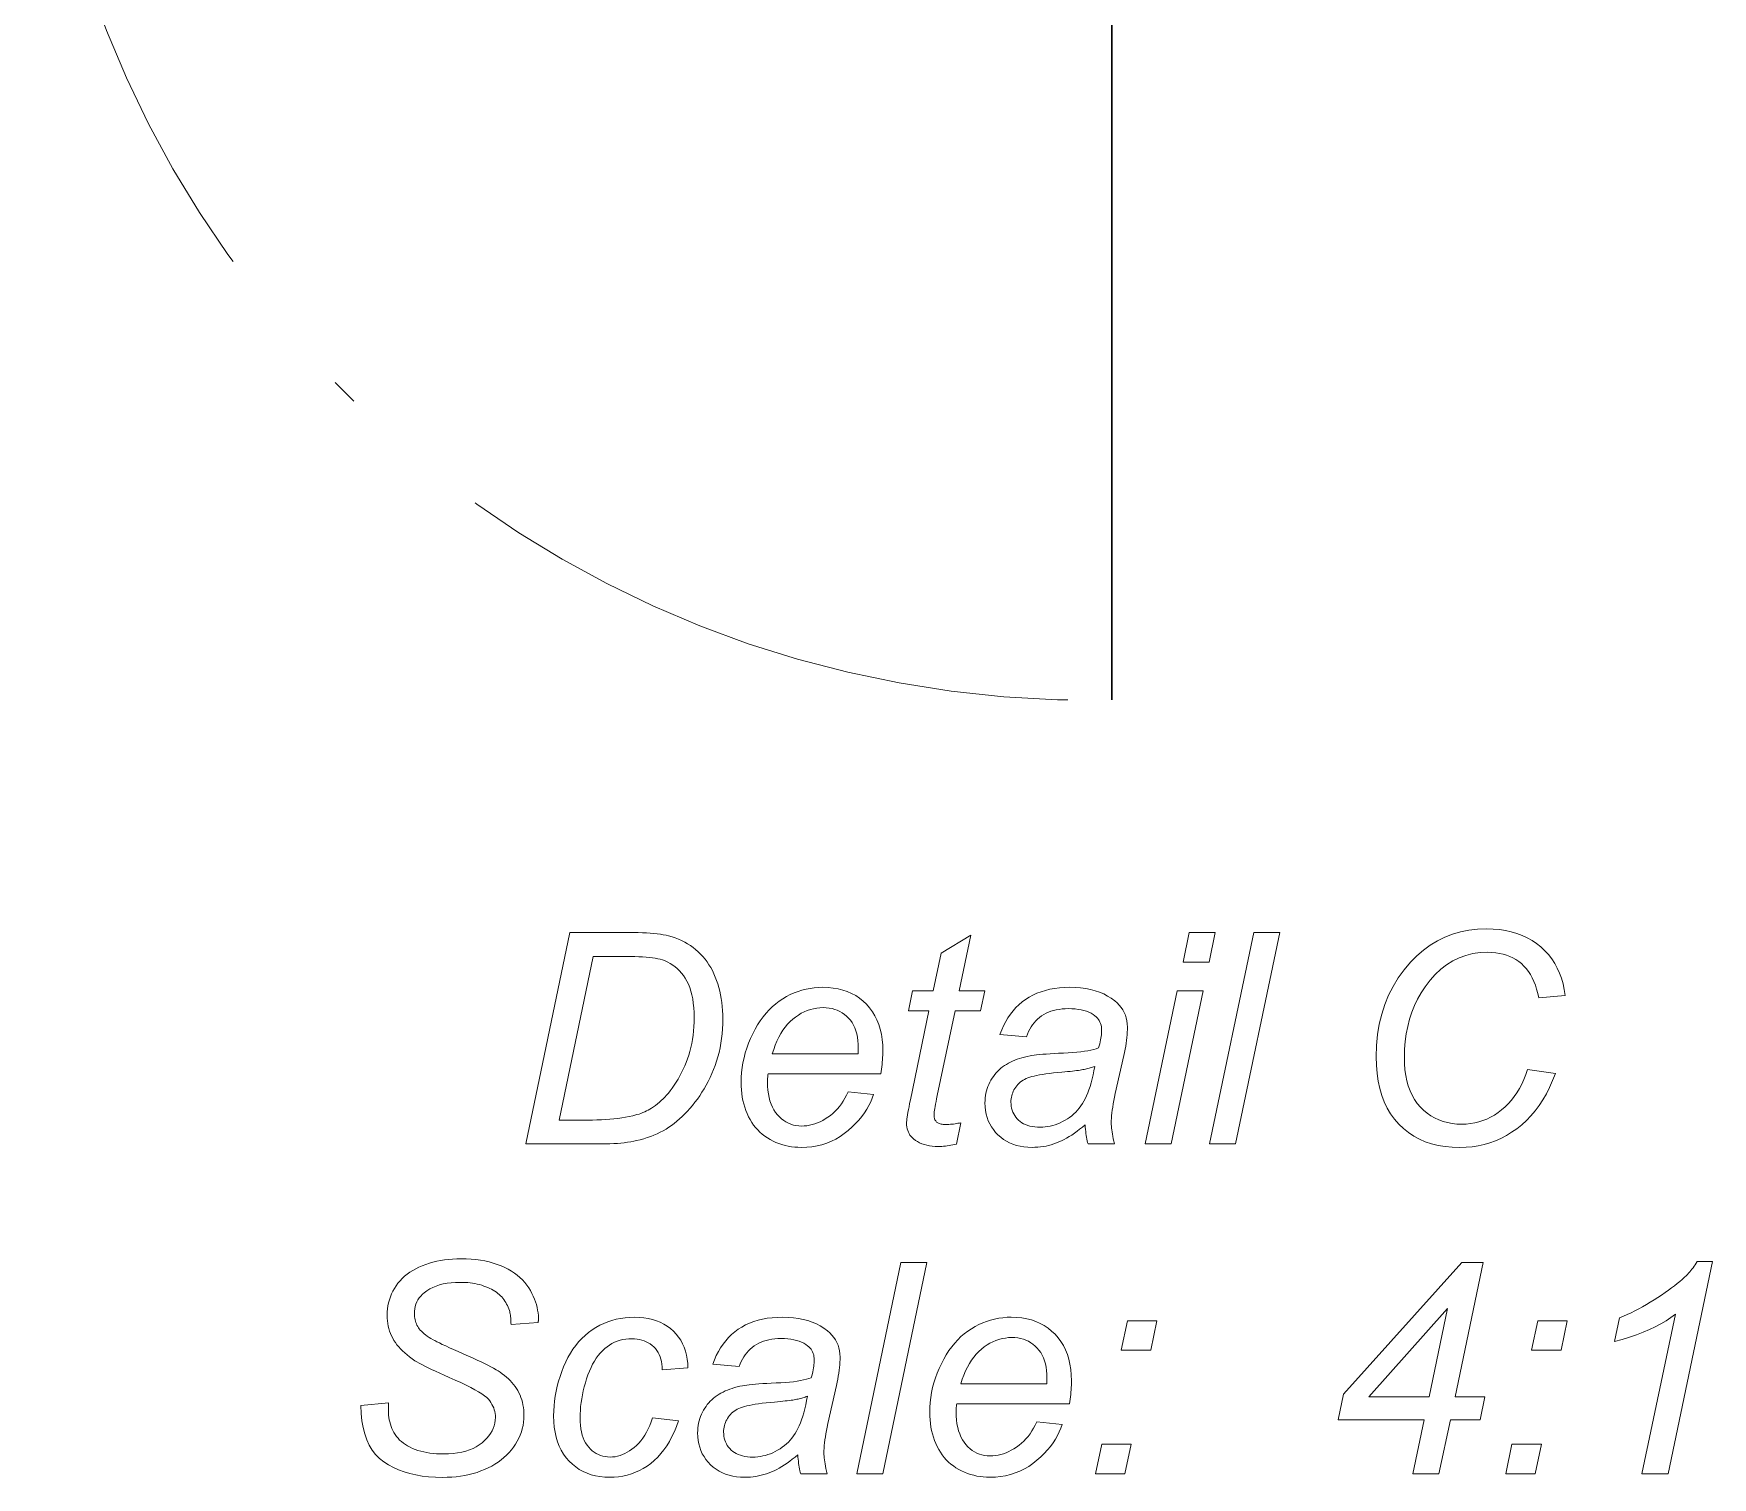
# Model space of a CAD drawing. Extents: x 0 to 420, y 0 to 594.
# Drawn here: x 265.92 to 297.7, y 86.38 to 113.71 of the extents above; entities that cross this region are included whole.
import ezdxf

# ---------------------------------------------------------------- set-up
doc = ezdxf.new("R2010")
doc.units = 0
doc.linetypes.add('DASHDOT', pattern=[18.5, 12, -3, 0.5, -3])

msp = doc.modelspace()

# ---------------------------------------------------------------- linework, layer by layer
at = {"lineweight": 30, "ltscale": 0.421541}
msp.add_line((286.328, 101.095), (286.328, 117.957), dxfattribs=at)
at = {"lineweight": 13}
for points in [[(275.236, 92.693), (276.071, 96.693), (277.277, 96.693), (277.362, 96.693), (277.443, 96.691), (277.519, 96.688), (277.592, 96.683), (277.66, 96.678), (277.724, 96.671), (277.784, 96.663), (277.84, 96.653), (277.892, 96.643), (277.94, 96.631), (278.005, 96.612), (278.067, 96.592), (278.128, 96.568), (278.187, 96.542), (278.244, 96.513), (278.299, 96.482), (278.352, 96.447), (278.403, 96.411), (278.452, 96.371), (278.5, 96.329), (278.545, 96.285), (278.588, 96.238), (278.629, 96.189), (278.667, 96.138), (278.703, 96.085), (278.737, 96.03), (278.768, 95.973), (278.797, 95.913), (278.824, 95.851), (278.849, 95.788), (278.871, 95.722), (278.891, 95.655), (278.909, 95.586), (278.924, 95.515), (278.937, 95.443), (278.947, 95.369), (278.956, 95.294), (278.962, 95.217), (278.965, 95.139), (278.966, 95.059), (278.965, 94.963), (278.96, 94.869), (278.953, 94.777), (278.943, 94.686), (278.93, 94.598), (278.914, 94.51), (278.895, 94.425), (278.873, 94.341), (278.848, 94.259), (278.82, 94.179), (278.79, 94.101), (278.758, 94.024), (278.725, 93.949), (278.689, 93.877), (278.652, 93.806), (278.613, 93.737), (278.572, 93.67), (278.529, 93.605), (278.485, 93.542), (278.438, 93.481), (278.391, 93.422), (278.343, 93.365), (278.295, 93.311), (278.246, 93.26), (278.197, 93.212), (278.147, 93.166), (278.097, 93.123), (278.047, 93.082), (277.996, 93.044), (277.944, 93.009), (277.892, 92.975), (277.837, 92.944), (277.781, 92.914), (277.723, 92.886), (277.663, 92.86), (277.601, 92.836), (277.537, 92.813), (277.472, 92.792), (277.404, 92.773), (277.335, 92.756), (277.28, 92.744), (277.223, 92.734), (277.163, 92.724), (277.101, 92.716), (277.036, 92.709), (276.97, 92.703), (276.9, 92.699), (276.828, 92.696), (276.754, 92.694), (276.677, 92.693)], [(283.471, 93.095), (283.389, 92.691), (283.354, 92.682), (283.319, 92.674), (283.284, 92.667), (283.249, 92.661), (283.215, 92.656), (283.18, 92.652), (283.146, 92.648), (283.112, 92.646), (283.079, 92.645), (283.045, 92.644), (282.988, 92.646), (282.932, 92.65), (282.879, 92.657), (282.829, 92.667), (282.781, 92.68), (282.735, 92.696), (282.692, 92.715), (282.651, 92.737), (282.612, 92.761), (282.576, 92.789), (282.551, 92.812), (282.529, 92.836), (282.509, 92.862), (282.492, 92.889), (282.478, 92.918), (282.466, 92.948), (282.457, 92.98), (282.45, 93.014), (282.446, 93.049), (282.445, 93.086), (282.446, 93.108), (282.448, 93.134), (282.451, 93.166), (282.456, 93.202), (282.463, 93.244), (282.471, 93.29), (282.48, 93.342), (282.491, 93.398), (282.503, 93.459), (282.516, 93.526), (282.868, 95.209), (282.478, 95.209), (282.557, 95.591), (282.947, 95.591), (283.097, 96.303), (283.662, 96.644), (283.441, 95.591), (283.927, 95.591), (283.845, 95.209), (283.362, 95.209), (283.026, 93.607), (283.014, 93.549), (283.004, 93.495), (282.994, 93.446), (282.986, 93.402), (282.979, 93.363), (282.974, 93.329), (282.969, 93.3), (282.966, 93.276), (282.964, 93.256), (282.964, 93.242), (282.964, 93.225), (282.966, 93.209), (282.968, 93.193), (282.972, 93.179), (282.976, 93.165), (282.982, 93.152), (282.988, 93.14), (282.996, 93.128), (283.004, 93.118), (283.014, 93.108), (283.025, 93.099), (283.037, 93.091), (283.05, 93.084), (283.065, 93.078), (283.081, 93.073), (283.098, 93.069), (283.116, 93.066), (283.136, 93.064), (283.157, 93.062), (283.179, 93.062), (283.211, 93.062), (283.243, 93.063), (283.274, 93.065), (283.304, 93.067), (283.334, 93.07), (283.363, 93.074), (283.391, 93.078), (283.418, 93.083), (283.445, 93.088)], [(287.678, 96.134), (287.796, 96.693), (288.287, 96.693), (288.17, 96.134)], [(288.18, 92.693), (289.015, 96.693), (289.509, 96.693), (288.674, 92.693)], [(294.197, 94.101), (294.726, 94.028), (294.674, 93.892), (294.617, 93.764), (294.555, 93.642), (294.489, 93.527), (294.418, 93.419), (294.342, 93.318), (294.262, 93.223), (294.178, 93.135), (294.089, 93.054), (293.995, 92.98), (293.898, 92.913), (293.798, 92.852), (293.696, 92.799), (293.592, 92.753), (293.485, 92.714), (293.376, 92.682), (293.265, 92.657), (293.151, 92.639), (293.035, 92.629), (292.917, 92.625), (292.774, 92.63), (292.638, 92.643), (292.507, 92.665), (292.383, 92.696), (292.264, 92.736), (292.151, 92.785), (292.045, 92.843), (291.944, 92.91), (291.85, 92.985), (291.762, 93.07), (291.68, 93.163), (291.608, 93.263), (291.544, 93.371), (291.488, 93.487), (291.441, 93.611), (291.403, 93.742), (291.373, 93.881), (291.352, 94.028), (291.339, 94.182), (291.335, 94.344), (291.341, 94.557), (291.361, 94.761), (291.393, 94.959), (291.438, 95.149), (291.497, 95.331), (291.568, 95.506), (291.653, 95.674), (291.75, 95.834), (291.861, 95.986), (291.984, 96.131), (292.102, 96.251), (292.227, 96.358), (292.356, 96.453), (292.492, 96.535), (292.633, 96.604), (292.779, 96.661), (292.932, 96.705), (293.089, 96.736), (293.253, 96.755), (293.422, 96.762), (293.547, 96.758), (293.667, 96.748), (293.782, 96.731), (293.892, 96.707), (293.997, 96.676), (294.098, 96.639), (294.194, 96.595), (294.285, 96.543), (294.371, 96.485), (294.452, 96.421), (294.527, 96.35), (294.596, 96.275), (294.659, 96.195), (294.714, 96.11), (294.763, 96.021), (294.806, 95.927), (294.841, 95.828), (294.871, 95.725), (294.893, 95.617), (294.909, 95.504), (294.41, 95.457), (294.392, 95.542), (294.371, 95.622), (294.347, 95.698), (294.319, 95.769), (294.289, 95.836), (294.254, 95.899), (294.217, 95.957), (294.176, 96.011), (294.131, 96.06), (294.084, 96.105), (294.033, 96.146), (293.979, 96.183), (293.923, 96.215), (293.863, 96.243), (293.801, 96.266), (293.736, 96.285), (293.668, 96.3), (293.597, 96.311), (293.523, 96.317), (293.446, 96.32), (293.302, 96.313), (293.164, 96.294), (293.031, 96.261), (292.904, 96.215), (292.783, 96.157), (292.667, 96.085), (292.557, 96), (292.452, 95.902), (292.353, 95.791), (292.26, 95.667), (292.185, 95.553), (292.118, 95.434), (292.059, 95.311), (292.008, 95.184), (291.965, 95.053), (291.93, 94.917), (291.902, 94.778), (291.882, 94.634), (291.871, 94.486), (291.867, 94.333), (291.87, 94.213), (291.879, 94.098), (291.894, 93.99), (291.915, 93.887), (291.942, 93.79), (291.976, 93.698), (292.015, 93.613), (292.06, 93.533), (292.112, 93.46), (292.17, 93.392), (292.232, 93.33), (292.298, 93.275), (292.368, 93.226), (292.441, 93.184), (292.518, 93.148), (292.599, 93.119), (292.683, 93.096), (292.771, 93.08), (292.863, 93.07), (292.958, 93.067), (293.04, 93.07), (293.121, 93.078), (293.2, 93.092), (293.277, 93.11), (293.353, 93.135), (293.427, 93.164), (293.5, 93.2), (293.571, 93.24), (293.64, 93.286), (293.708, 93.337), (293.774, 93.394), (293.835, 93.454), (293.893, 93.52), (293.948, 93.589), (293.998, 93.663), (294.045, 93.742), (294.089, 93.825), (294.128, 93.913), (294.164, 94.005)], [(275.867, 93.146), (276.5, 93.146), (276.584, 93.147), (276.667, 93.15), (276.748, 93.153), (276.827, 93.159), (276.904, 93.166), (276.979, 93.175), (277.053, 93.185), (277.124, 93.197), (277.193, 93.21), (277.261, 93.225), (277.302, 93.236), (277.341, 93.247), (277.38, 93.259), (277.417, 93.272), (277.453, 93.286), (277.488, 93.301), (277.522, 93.317), (277.554, 93.334), (277.586, 93.351), (277.616, 93.37), (277.654, 93.395), (277.692, 93.422), (277.729, 93.451), (277.765, 93.481), (277.8, 93.513), (277.835, 93.546), (277.869, 93.581), (277.903, 93.617), (277.936, 93.655), (277.968, 93.695), (278.008, 93.749), (278.047, 93.805), (278.085, 93.862), (278.12, 93.921), (278.154, 93.981), (278.186, 94.043), (278.217, 94.106), (278.246, 94.171), (278.273, 94.237), (278.299, 94.305), (278.323, 94.374), (278.344, 94.445), (278.362, 94.519), (278.379, 94.594), (278.392, 94.671), (278.403, 94.749), (278.412, 94.83), (278.418, 94.913), (278.422, 94.997), (278.423, 95.084), (278.422, 95.178), (278.417, 95.269), (278.408, 95.355), (278.396, 95.436), (278.381, 95.513), (278.362, 95.585), (278.34, 95.653), (278.315, 95.717), (278.286, 95.775), (278.254, 95.83), (278.219, 95.88), (278.183, 95.927), (278.144, 95.97), (278.104, 96.01), (278.062, 96.046), (278.018, 96.079), (277.972, 96.108), (277.924, 96.134), (277.874, 96.156), (277.823, 96.175), (277.782, 96.187), (277.737, 96.198), (277.687, 96.207), (277.634, 96.215), (277.575, 96.222), (277.513, 96.228), (277.446, 96.232), (277.375, 96.235), (277.3, 96.237), (277.22, 96.238), (276.513, 96.238)], [(281.337, 93.678), (281.818, 93.629), (281.794, 93.558), (281.765, 93.488), (281.731, 93.418), (281.692, 93.349), (281.647, 93.281), (281.596, 93.213), (281.541, 93.146), (281.48, 93.08), (281.413, 93.015), (281.341, 92.95), (281.266, 92.889), (281.187, 92.834), (281.105, 92.786), (281.021, 92.744), (280.933, 92.708), (280.843, 92.679), (280.75, 92.657), (280.654, 92.641), (280.555, 92.631), (280.453, 92.628), (280.389, 92.629), (280.327, 92.634), (280.265, 92.641), (280.204, 92.652), (280.145, 92.665), (280.086, 92.681), (280.029, 92.701), (279.972, 92.723), (279.917, 92.748), (279.863, 92.777), (279.81, 92.808), (279.76, 92.842), (279.713, 92.878), (279.668, 92.917), (279.626, 92.959), (279.586, 93.004), (279.549, 93.051), (279.515, 93.101), (279.483, 93.154), (279.453, 93.209), (279.427, 93.267), (279.403, 93.326), (279.382, 93.386), (279.363, 93.449), (279.348, 93.513), (279.335, 93.578), (279.325, 93.645), (279.318, 93.714), (279.314, 93.784), (279.313, 93.856), (279.315, 93.95), (279.322, 94.045), (279.333, 94.138), (279.348, 94.231), (279.368, 94.323), (279.392, 94.415), (279.42, 94.506), (279.453, 94.597), (279.491, 94.687), (279.532, 94.777), (279.578, 94.864), (279.625, 94.946), (279.676, 95.024), (279.729, 95.097), (279.784, 95.165), (279.843, 95.229), (279.903, 95.289), (279.967, 95.344), (280.033, 95.394), (280.101, 95.44), (280.172, 95.481), (280.243, 95.518), (280.316, 95.55), (280.39, 95.578), (280.465, 95.602), (280.541, 95.622), (280.618, 95.637), (280.697, 95.648), (280.776, 95.654), (280.857, 95.657), (280.959, 95.653), (281.056, 95.644), (281.149, 95.628), (281.238, 95.605), (281.323, 95.576), (281.404, 95.541), (281.481, 95.499), (281.553, 95.451), (281.621, 95.396), (281.685, 95.335), (281.744, 95.268), (281.797, 95.196), (281.843, 95.12), (281.883, 95.04), (281.917, 94.954), (281.945, 94.864), (281.967, 94.769), (281.983, 94.669), (281.992, 94.565), (281.995, 94.456), (281.995, 94.413), (281.993, 94.37), (281.991, 94.327), (281.989, 94.284), (281.985, 94.24), (281.981, 94.197), (281.976, 94.153), (281.97, 94.109), (281.964, 94.064), (281.957, 94.019), (279.823, 94.019), (279.821, 94.003), (279.819, 93.986), (279.817, 93.97), (279.816, 93.954), (279.815, 93.939), (279.814, 93.924), (279.813, 93.909), (279.812, 93.895), (279.812, 93.88), (279.812, 93.867), (279.814, 93.787), (279.82, 93.712), (279.829, 93.64), (279.842, 93.572), (279.859, 93.508), (279.879, 93.448), (279.904, 93.392), (279.932, 93.339), (279.963, 93.291), (279.999, 93.246), (280.037, 93.205), (280.077, 93.169), (280.119, 93.137), (280.162, 93.109), (280.207, 93.085), (280.253, 93.066), (280.301, 93.051), (280.351, 93.04), (280.403, 93.034), (280.456, 93.032), (280.507, 93.033), (280.557, 93.038), (280.608, 93.047), (280.658, 93.058), (280.708, 93.073), (280.758, 93.092), (280.807, 93.113), (280.857, 93.138), (280.906, 93.167), (280.955, 93.198), (281.003, 93.233), (281.049, 93.271), (281.093, 93.311), (281.134, 93.355), (281.174, 93.401), (281.211, 93.451), (281.246, 93.503), (281.278, 93.559), (281.309, 93.617)], [(285.823, 93.054), (285.772, 93.011), (285.721, 92.97), (285.671, 92.932), (285.621, 92.896), (285.571, 92.862), (285.522, 92.831), (285.473, 92.802), (285.425, 92.776), (285.377, 92.752), (285.329, 92.73), (285.281, 92.711), (285.233, 92.693), (285.184, 92.678), (285.134, 92.665), (285.084, 92.654), (285.033, 92.644), (284.981, 92.637), (284.928, 92.632), (284.875, 92.629), (284.822, 92.628), (284.743, 92.63), (284.667, 92.637), (284.595, 92.649), (284.526, 92.666), (284.459, 92.687), (284.396, 92.713), (284.336, 92.744), (284.279, 92.779), (284.226, 92.819), (284.175, 92.864), (284.128, 92.912), (284.087, 92.964), (284.05, 93.017), (284.018, 93.074), (283.991, 93.133), (283.969, 93.195), (283.952, 93.259), (283.939, 93.326), (283.932, 93.396), (283.929, 93.468), (283.931, 93.516), (283.934, 93.563), (283.939, 93.609), (283.947, 93.654), (283.957, 93.697), (283.969, 93.74), (283.984, 93.781), (284, 93.821), (284.019, 93.86), (284.04, 93.898), (284.063, 93.935), (284.087, 93.97), (284.113, 94.004), (284.14, 94.036), (284.168, 94.067), (284.199, 94.096), (284.23, 94.124), (284.263, 94.15), (284.297, 94.175), (284.333, 94.198), (284.371, 94.22), (284.41, 94.241), (284.45, 94.26), (284.493, 94.279), (284.536, 94.295), (284.582, 94.311), (284.629, 94.325), (284.678, 94.338), (284.729, 94.35), (284.781, 94.361), (284.817, 94.367), (284.859, 94.373), (284.907, 94.379), (284.962, 94.385), (285.022, 94.39), (285.088, 94.395), (285.16, 94.4), (285.238, 94.404), (285.322, 94.408), (285.412, 94.412), (285.503, 94.417), (285.588, 94.422), (285.668, 94.429), (285.742, 94.437), (285.812, 94.446), (285.876, 94.457), (285.935, 94.469), (285.988, 94.481), (286.036, 94.495), (286.079, 94.511), (286.09, 94.55), (286.1, 94.589), (286.109, 94.626), (286.116, 94.661), (286.122, 94.695), (286.128, 94.728), (286.132, 94.76), (286.134, 94.79), (286.136, 94.819), (286.137, 94.846), (286.136, 94.88), (286.132, 94.912), (286.125, 94.943), (286.117, 94.972), (286.105, 95), (286.092, 95.026), (286.075, 95.051), (286.056, 95.074), (286.035, 95.096), (286.011, 95.116), (285.975, 95.142), (285.936, 95.165), (285.894, 95.186), (285.848, 95.204), (285.8, 95.219), (285.748, 95.231), (285.693, 95.24), (285.635, 95.247), (285.574, 95.251), (285.509, 95.253), (285.448, 95.251), (285.389, 95.247), (285.333, 95.24), (285.279, 95.231), (285.226, 95.218), (285.177, 95.203), (285.129, 95.185), (285.084, 95.165), (285.041, 95.141), (285, 95.115), (284.962, 95.086), (284.926, 95.055), (284.891, 95.022), (284.859, 94.986), (284.829, 94.948), (284.802, 94.908), (284.776, 94.865), (284.753, 94.82), (284.732, 94.773), (284.712, 94.723), (284.213, 94.767), (284.246, 94.851), (284.281, 94.931), (284.321, 95.008), (284.364, 95.08), (284.411, 95.148), (284.461, 95.212), (284.515, 95.272), (284.572, 95.328), (284.633, 95.38), (284.697, 95.427), (284.766, 95.471), (284.837, 95.51), (284.912, 95.544), (284.99, 95.574), (285.072, 95.599), (285.158, 95.62), (285.246, 95.636), (285.339, 95.647), (285.435, 95.654), (285.534, 95.657), (285.639, 95.654), (285.74, 95.646), (285.836, 95.633), (285.928, 95.616), (286.015, 95.592), (286.098, 95.564), (286.177, 95.531), (286.251, 95.492), (286.32, 95.449), (286.385, 95.4), (286.431, 95.361), (286.471, 95.319), (286.508, 95.275), (286.539, 95.229), (286.565, 95.18), (286.587, 95.13), (286.604, 95.077), (286.616, 95.021), (286.623, 94.963), (286.625, 94.904), (286.624, 94.856), (286.622, 94.808), (286.619, 94.758), (286.614, 94.706), (286.608, 94.653), (286.601, 94.599), (286.592, 94.543), (286.582, 94.485), (286.57, 94.426), (286.557, 94.366), (286.396, 93.646), (286.381, 93.578), (286.368, 93.513), (286.357, 93.451), (286.347, 93.391), (286.339, 93.334), (286.332, 93.279), (286.326, 93.227), (286.323, 93.178), (286.32, 93.131), (286.32, 93.086), (286.32, 93.058), (286.322, 93.027), (286.325, 92.994), (286.329, 92.958), (286.335, 92.92), (286.341, 92.879), (286.349, 92.837), (286.358, 92.791), (286.368, 92.744), (286.38, 92.693), (285.88, 92.693), (285.872, 92.723), (285.865, 92.753), (285.858, 92.785), (285.851, 92.819), (285.845, 92.854), (285.84, 92.891), (285.835, 92.929), (285.831, 92.969), (285.827, 93.011)], [(286.958, 92.693), (287.564, 95.591), (288.058, 95.591), (287.452, 92.693)], [(279.902, 94.396), (281.528, 94.396), (281.529, 94.411), (281.529, 94.425), (281.53, 94.438), (281.53, 94.45), (281.53, 94.461), (281.531, 94.472), (281.531, 94.482), (281.531, 94.49), (281.531, 94.498), (281.531, 94.505), (281.529, 94.578), (281.524, 94.647), (281.514, 94.712), (281.501, 94.774), (281.485, 94.833), (281.464, 94.888), (281.44, 94.94), (281.412, 94.988), (281.381, 95.033), (281.345, 95.074), (281.307, 95.112), (281.267, 95.145), (281.225, 95.175), (281.18, 95.201), (281.133, 95.222), (281.085, 95.24), (281.034, 95.254), (280.981, 95.264), (280.925, 95.27), (280.868, 95.272), (280.805, 95.27), (280.744, 95.263), (280.683, 95.252), (280.624, 95.237), (280.565, 95.217), (280.508, 95.193), (280.452, 95.165), (280.397, 95.132), (280.344, 95.095), (280.291, 95.054), (280.24, 95.008), (280.192, 94.957), (280.146, 94.903), (280.104, 94.844), (280.063, 94.78), (280.026, 94.712), (279.991, 94.64), (279.959, 94.563), (279.929, 94.482)], [(286.006, 94.161), (285.985, 94.153), (285.964, 94.146), (285.942, 94.139), (285.92, 94.132), (285.898, 94.125), (285.876, 94.119), (285.853, 94.113), (285.83, 94.108), (285.807, 94.103), (285.783, 94.099), (285.758, 94.094), (285.73, 94.09), (285.698, 94.085), (285.663, 94.081), (285.625, 94.076), (285.584, 94.071), (285.539, 94.067), (285.491, 94.062), (285.44, 94.057), (285.386, 94.052), (285.303, 94.044), (285.224, 94.036), (285.151, 94.027), (285.082, 94.018), (285.019, 94.009), (284.96, 93.999), (284.907, 93.989), (284.859, 93.978), (284.816, 93.967), (284.778, 93.955), (284.743, 93.943), (284.711, 93.929), (284.679, 93.914), (284.65, 93.897), (284.622, 93.879), (284.597, 93.86), (284.572, 93.839), (284.55, 93.817), (284.529, 93.793), (284.511, 93.768), (284.493, 93.743), (284.478, 93.716), (284.465, 93.689), (284.453, 93.661), (284.443, 93.633), (284.435, 93.605), (284.429, 93.576), (284.424, 93.546), (284.421, 93.516), (284.421, 93.485), (284.422, 93.444), (284.426, 93.405), (284.433, 93.367), (284.443, 93.331), (284.456, 93.296), (284.472, 93.262), (284.491, 93.23), (284.512, 93.2), (284.537, 93.171), (284.564, 93.144), (284.594, 93.118), (284.626, 93.095), (284.661, 93.075), (284.698, 93.058), (284.737, 93.043), (284.779, 93.031), (284.824, 93.022), (284.871, 93.015), (284.92, 93.011), (284.972, 93.01), (285.021, 93.011), (285.069, 93.015), (285.117, 93.022), (285.165, 93.031), (285.212, 93.042), (285.259, 93.057), (285.306, 93.073), (285.352, 93.093), (285.398, 93.115), (285.444, 93.14), (285.488, 93.166), (285.53, 93.195), (285.571, 93.227), (285.61, 93.26), (285.646, 93.295), (285.681, 93.332), (285.714, 93.371), (285.745, 93.412), (285.774, 93.456), (285.801, 93.501), (285.827, 93.549), (285.851, 93.602), (285.875, 93.658), (285.897, 93.718), (285.918, 93.782), (285.938, 93.85), (285.956, 93.922), (285.974, 93.998), (285.991, 94.078)], [(272.116, 87.744), (272.64, 87.793), (272.635, 87.654), (272.636, 87.608), (272.639, 87.563), (272.644, 87.518), (272.652, 87.475), (272.661, 87.432), (272.673, 87.39), (272.687, 87.349), (272.703, 87.308), (272.721, 87.268), (272.741, 87.23), (272.764, 87.192), (272.789, 87.156), (272.818, 87.122), (272.849, 87.09), (272.882, 87.059), (272.919, 87.03), (272.958, 87.003), (273, 86.978), (273.045, 86.954), (273.093, 86.932), (273.143, 86.912), (273.195, 86.894), (273.249, 86.879), (273.304, 86.865), (273.362, 86.853), (273.421, 86.844), (273.482, 86.837), (273.545, 86.831), (273.61, 86.828), (273.677, 86.827), (273.771, 86.829), (273.86, 86.836), (273.945, 86.846), (274.025, 86.861), (274.1, 86.88), (274.171, 86.903), (274.238, 86.93), (274.3, 86.962), (274.357, 86.997), (274.41, 87.037), (274.458, 87.08), (274.5, 87.124), (274.538, 87.169), (274.571, 87.215), (274.599, 87.262), (274.622, 87.311), (274.639, 87.361), (274.652, 87.412), (274.659, 87.464), (274.662, 87.517), (274.661, 87.555), (274.657, 87.591), (274.65, 87.627), (274.641, 87.663), (274.629, 87.698), (274.614, 87.732), (274.596, 87.765), (274.576, 87.798), (274.554, 87.83), (274.528, 87.861), (274.496, 87.893), (274.455, 87.927), (274.404, 87.963), (274.344, 88.001), (274.274, 88.041), (274.195, 88.084), (274.106, 88.129), (274.008, 88.176), (273.9, 88.225), (273.783, 88.276), (273.692, 88.316), (273.607, 88.354), (273.527, 88.39), (273.454, 88.424), (273.386, 88.457), (273.325, 88.487), (273.27, 88.516), (273.22, 88.542), (273.177, 88.567), (273.139, 88.59), (273.087, 88.626), (273.037, 88.662), (272.99, 88.699), (272.946, 88.737), (272.905, 88.775), (272.866, 88.814), (272.831, 88.853), (272.798, 88.894), (272.768, 88.934), (272.741, 88.976), (272.717, 89.018), (272.695, 89.062), (272.676, 89.106), (272.659, 89.152), (272.645, 89.199), (272.633, 89.247), (272.624, 89.297), (272.618, 89.347), (272.614, 89.399), (272.613, 89.452), (272.615, 89.513), (272.62, 89.573), (272.628, 89.632), (272.64, 89.689), (272.655, 89.745), (272.674, 89.8), (272.696, 89.854), (272.721, 89.907), (272.75, 89.958), (272.782, 90.009), (272.817, 90.057), (272.856, 90.103), (272.898, 90.147), (272.942, 90.188), (272.99, 90.228), (273.042, 90.264), (273.096, 90.299), (273.153, 90.331), (273.214, 90.36), (273.277, 90.388), (273.343, 90.413), (273.411, 90.435), (273.48, 90.455), (273.551, 90.472), (273.624, 90.486), (273.699, 90.498), (273.775, 90.507), (273.852, 90.514), (273.932, 90.517), (274.013, 90.519), (274.109, 90.517), (274.202, 90.512), (274.292, 90.504), (274.379, 90.493), (274.463, 90.478), (274.544, 90.46), (274.622, 90.439), (274.696, 90.414), (274.768, 90.386), (274.837, 90.355), (274.902, 90.321), (274.964, 90.285), (275.021, 90.247), (275.076, 90.207), (275.126, 90.164), (275.173, 90.119), (275.216, 90.072), (275.256, 90.023), (275.292, 89.972), (275.324, 89.919), (275.352, 89.864), (275.378, 89.81), (275.401, 89.757), (275.421, 89.704), (275.437, 89.652), (275.451, 89.6), (275.461, 89.549), (275.469, 89.498), (275.474, 89.447), (275.475, 89.397), (275.475, 89.392), (275.475, 89.386), (275.475, 89.38), (275.475, 89.372), (275.474, 89.365), (275.474, 89.356), (275.474, 89.347), (275.473, 89.337), (275.473, 89.327), (275.472, 89.316), (274.957, 89.275), (274.956, 89.308), (274.955, 89.339), (274.954, 89.369), (274.952, 89.398), (274.949, 89.425), (274.946, 89.451), (274.942, 89.475), (274.937, 89.498), (274.932, 89.519), (274.927, 89.539), (274.915, 89.572), (274.902, 89.604), (274.889, 89.634), (274.873, 89.664), (274.857, 89.693), (274.84, 89.72), (274.821, 89.747), (274.801, 89.772), (274.78, 89.797), (274.758, 89.82), (274.734, 89.843), (274.708, 89.864), (274.681, 89.885), (274.652, 89.905), (274.621, 89.924), (274.589, 89.942), (274.555, 89.959), (274.519, 89.975), (274.482, 89.99), (274.442, 90.004), (274.402, 90.018), (274.36, 90.03), (274.318, 90.04), (274.274, 90.049), (274.23, 90.057), (274.185, 90.063), (274.138, 90.068), (274.091, 90.071), (274.043, 90.073), (273.993, 90.074), (273.908, 90.072), (273.827, 90.066), (273.749, 90.056), (273.675, 90.043), (273.605, 90.025), (273.539, 90.003), (273.477, 89.978), (273.419, 89.948), (273.365, 89.915), (273.314, 89.878), (273.279, 89.847), (273.247, 89.814), (273.219, 89.779), (273.195, 89.742), (273.175, 89.703), (273.158, 89.662), (273.145, 89.619), (273.136, 89.575), (273.13, 89.528), (273.129, 89.479), (273.129, 89.45), (273.132, 89.422), (273.135, 89.394), (273.141, 89.366), (273.148, 89.34), (273.156, 89.314), (273.166, 89.288), (273.177, 89.264), (273.19, 89.239), (273.205, 89.216), (273.221, 89.193), (273.24, 89.17), (273.262, 89.147), (273.286, 89.124), (273.312, 89.101), (273.341, 89.078), (273.372, 89.056), (273.406, 89.033), (273.442, 89.011), (273.481, 88.988), (273.513, 88.971), (273.553, 88.95), (273.601, 88.927), (273.656, 88.9), (273.72, 88.87), (273.791, 88.837), (273.87, 88.801), (273.957, 88.762), (274.052, 88.72), (274.154, 88.674), (274.238, 88.637), (274.316, 88.601), (274.389, 88.567), (274.457, 88.535), (274.519, 88.504), (274.576, 88.475), (274.627, 88.447), (274.673, 88.421), (274.714, 88.397), (274.749, 88.374), (274.792, 88.345), (274.833, 88.314), (274.871, 88.282), (274.908, 88.249), (274.942, 88.214), (274.975, 88.179), (275.005, 88.142), (275.034, 88.104), (275.06, 88.064), (275.085, 88.024), (275.107, 87.982), (275.127, 87.939), (275.145, 87.895), (275.16, 87.85), (275.173, 87.804), (275.183, 87.756), (275.192, 87.708), (275.198, 87.658), (275.201, 87.607), (275.202, 87.556), (275.2, 87.491), (275.194, 87.428), (275.184, 87.365), (275.171, 87.304), (275.153, 87.244), (275.131, 87.184), (275.105, 87.126), (275.076, 87.068), (275.042, 87.012), (275.004, 86.957), (274.963, 86.903), (274.919, 86.852), (274.872, 86.803), (274.822, 86.757), (274.769, 86.714), (274.713, 86.672), (274.653, 86.634), (274.591, 86.597), (274.526, 86.564), (274.457, 86.532), (274.387, 86.504), (274.314, 86.478), (274.239, 86.456), (274.162, 86.436), (274.083, 86.42), (274.002, 86.406), (273.919, 86.396), (273.834, 86.388), (273.747, 86.384), (273.658, 86.382), (273.525, 86.385), (273.396, 86.394), (273.273, 86.409), (273.154, 86.43), (273.041, 86.456), (272.932, 86.489), (272.829, 86.527), (272.731, 86.572), (272.637, 86.622), (272.549, 86.678), (272.467, 86.742), (272.394, 86.816), (272.329, 86.899), (272.273, 86.991), (272.226, 87.093), (272.187, 87.204), (272.156, 87.325), (272.134, 87.455), (272.121, 87.595)], [(281.5, 86.451), (282.335, 90.451), (282.828, 90.451), (281.993, 86.451)], [(292.029, 86.451), (292.245, 87.471), (290.613, 87.471), (290.717, 87.959), (292.957, 90.451), (293.361, 90.451), (292.828, 87.908), (293.391, 87.908), (293.3, 87.471), (292.738, 87.471), (292.523, 86.451)], [(296.365, 86.451), (296.998, 89.471), (296.912, 89.408), (296.821, 89.347), (296.722, 89.289), (296.617, 89.234), (296.505, 89.181), (296.387, 89.131), (296.262, 89.083), (296.13, 89.038), (295.991, 88.995), (295.846, 88.955), (295.939, 89.403), (296.013, 89.433), (296.086, 89.465), (296.159, 89.499), (296.232, 89.535), (296.305, 89.573), (296.378, 89.612), (296.45, 89.653), (296.522, 89.696), (296.594, 89.741), (296.666, 89.788), (296.736, 89.834), (296.802, 89.88), (296.865, 89.925), (296.925, 89.968), (296.98, 90.01), (297.032, 90.051), (297.081, 90.09), (297.126, 90.129), (297.167, 90.166), (297.205, 90.202), (297.227, 90.225), (297.248, 90.248), (297.269, 90.272), (297.291, 90.297), (297.311, 90.323), (297.332, 90.35), (297.352, 90.378), (297.373, 90.407), (297.393, 90.436), (297.412, 90.467), (297.699, 90.467), (296.861, 86.451)], [(277.636, 87.507), (278.13, 87.455), (278.091, 87.349), (278.049, 87.249), (278.004, 87.154), (277.956, 87.065), (277.905, 86.982), (277.851, 86.904), (277.793, 86.832), (277.733, 86.765), (277.669, 86.704), (277.602, 86.648), (277.533, 86.598), (277.461, 86.554), (277.388, 86.514), (277.313, 86.48), (277.236, 86.451), (277.157, 86.427), (277.076, 86.409), (276.994, 86.396), (276.909, 86.388), (276.823, 86.385), (276.73, 86.388), (276.641, 86.397), (276.556, 86.413), (276.474, 86.434), (276.396, 86.462), (276.321, 86.495), (276.25, 86.535), (276.182, 86.581), (276.118, 86.633), (276.058, 86.691), (276.002, 86.754), (275.952, 86.823), (275.908, 86.896), (275.87, 86.974), (275.838, 87.057), (275.811, 87.145), (275.791, 87.238), (275.776, 87.335), (275.767, 87.437), (275.764, 87.545), (275.766, 87.64), (275.772, 87.734), (275.781, 87.828), (275.794, 87.922), (275.811, 88.015), (275.832, 88.109), (275.857, 88.201), (275.885, 88.294), (275.917, 88.386), (275.953, 88.478), (275.992, 88.567), (276.034, 88.652), (276.08, 88.733), (276.129, 88.809), (276.181, 88.881), (276.237, 88.949), (276.296, 89.012), (276.358, 89.071), (276.423, 89.125), (276.491, 89.175), (276.563, 89.22), (276.636, 89.261), (276.711, 89.297), (276.788, 89.328), (276.867, 89.354), (276.948, 89.376), (277.031, 89.392), (277.116, 89.404), (277.203, 89.411), (277.292, 89.414), (277.384, 89.411), (277.471, 89.403), (277.555, 89.39), (277.635, 89.372), (277.71, 89.348), (277.782, 89.319), (277.851, 89.285), (277.915, 89.245), (277.975, 89.2), (278.032, 89.15), (278.084, 89.096), (278.13, 89.038), (278.171, 88.977), (278.206, 88.913), (278.236, 88.845), (278.261, 88.773), (278.28, 88.698), (278.294, 88.62), (278.302, 88.538), (278.305, 88.453), (277.819, 88.421), (277.817, 88.474), (277.812, 88.526), (277.803, 88.575), (277.792, 88.622), (277.778, 88.666), (277.76, 88.708), (277.74, 88.748), (277.716, 88.785), (277.689, 88.819), (277.659, 88.852), (277.627, 88.881), (277.593, 88.908), (277.556, 88.931), (277.518, 88.951), (277.477, 88.968), (277.435, 88.982), (277.391, 88.993), (277.345, 89.001), (277.296, 89.006), (277.246, 89.007), (277.187, 89.005), (277.13, 89), (277.075, 88.99), (277.021, 88.977), (276.968, 88.96), (276.917, 88.939), (276.868, 88.915), (276.821, 88.887), (276.775, 88.855), (276.73, 88.819), (276.688, 88.779), (276.647, 88.736), (276.608, 88.688), (276.571, 88.637), (276.535, 88.582), (276.502, 88.523), (276.471, 88.46), (276.441, 88.393), (276.414, 88.322), (276.388, 88.247), (276.364, 88.171), (276.343, 88.095), (276.324, 88.02), (276.308, 87.945), (276.295, 87.871), (276.284, 87.798), (276.275, 87.725), (276.269, 87.652), (276.265, 87.58), (276.264, 87.509), (276.265, 87.437), (276.27, 87.368), (276.278, 87.303), (276.29, 87.242), (276.305, 87.185), (276.323, 87.131), (276.344, 87.081), (276.368, 87.034), (276.396, 86.992), (276.427, 86.953), (276.461, 86.917), (276.496, 86.886), (276.532, 86.858), (276.571, 86.834), (276.61, 86.813), (276.651, 86.797), (276.694, 86.784), (276.738, 86.775), (276.784, 86.769), (276.831, 86.767), (276.879, 86.769), (276.926, 86.774), (276.973, 86.784), (277.02, 86.796), (277.066, 86.813), (277.112, 86.833), (277.157, 86.857), (277.202, 86.884), (277.247, 86.915), (277.291, 86.95), (277.334, 86.988), (277.375, 87.031), (277.414, 87.077), (277.452, 87.127), (277.487, 87.18), (277.521, 87.238), (277.552, 87.299), (277.582, 87.365), (277.61, 87.434)], [(280.384, 86.811), (280.333, 86.768), (280.282, 86.727), (280.232, 86.689), (280.182, 86.653), (280.132, 86.619), (280.083, 86.588), (280.034, 86.559), (279.986, 86.533), (279.938, 86.509), (279.89, 86.487), (279.842, 86.468), (279.794, 86.451), (279.744, 86.435), (279.695, 86.422), (279.644, 86.411), (279.593, 86.401), (279.541, 86.394), (279.489, 86.389), (279.436, 86.386), (279.382, 86.385), (279.304, 86.387), (279.228, 86.395), (279.156, 86.406), (279.086, 86.423), (279.02, 86.444), (278.957, 86.47), (278.897, 86.501), (278.84, 86.536), (278.786, 86.576), (278.736, 86.621), (278.689, 86.67), (278.647, 86.721), (278.61, 86.775), (278.578, 86.831), (278.551, 86.89), (278.529, 86.952), (278.512, 87.016), (278.5, 87.083), (278.493, 87.153), (278.49, 87.225), (278.491, 87.273), (278.495, 87.32), (278.5, 87.366), (278.508, 87.411), (278.518, 87.454), (278.53, 87.497), (278.544, 87.538), (278.561, 87.578), (278.58, 87.617), (278.601, 87.655), (278.623, 87.692), (278.648, 87.727), (278.673, 87.761), (278.701, 87.793), (278.729, 87.824), (278.759, 87.853), (278.791, 87.881), (278.824, 87.907), (278.858, 87.932), (278.894, 87.955), (278.931, 87.977), (278.97, 87.998), (279.011, 88.018), (279.053, 88.036), (279.097, 88.053), (279.143, 88.068), (279.19, 88.082), (279.239, 88.095), (279.289, 88.107), (279.341, 88.118), (279.378, 88.124), (279.42, 88.13), (279.468, 88.136), (279.522, 88.142), (279.583, 88.147), (279.649, 88.152), (279.721, 88.157), (279.799, 88.161), (279.883, 88.166), (279.973, 88.17), (280.063, 88.174), (280.149, 88.18), (280.228, 88.186), (280.303, 88.194), (280.372, 88.204), (280.437, 88.214), (280.495, 88.226), (280.549, 88.239), (280.597, 88.253), (280.64, 88.268), (280.651, 88.307), (280.661, 88.346), (280.669, 88.383), (280.677, 88.418), (280.683, 88.453), (280.688, 88.486), (280.692, 88.517), (280.695, 88.547), (280.697, 88.576), (280.697, 88.603), (280.696, 88.637), (280.692, 88.669), (280.686, 88.7), (280.677, 88.729), (280.666, 88.757), (280.652, 88.783), (280.636, 88.808), (280.617, 88.831), (280.596, 88.853), (280.572, 88.874), (280.536, 88.899), (280.497, 88.923), (280.455, 88.943), (280.409, 88.961), (280.361, 88.976), (280.309, 88.988), (280.254, 88.998), (280.196, 89.004), (280.134, 89.009), (280.07, 89.01), (280.009, 89.009), (279.95, 89.004), (279.893, 88.998), (279.839, 88.988), (279.787, 88.975), (279.737, 88.96), (279.69, 88.942), (279.645, 88.922), (279.602, 88.898), (279.561, 88.872), (279.523, 88.843), (279.486, 88.812), (279.452, 88.779), (279.42, 88.743), (279.39, 88.705), (279.362, 88.665), (279.337, 88.622), (279.314, 88.577), (279.292, 88.53), (279.273, 88.481), (278.774, 88.524), (278.806, 88.608), (278.842, 88.689), (278.882, 88.765), (278.925, 88.837), (278.971, 88.905), (279.022, 88.969), (279.075, 89.029), (279.133, 89.085), (279.194, 89.137), (279.258, 89.185), (279.326, 89.228), (279.398, 89.267), (279.473, 89.301), (279.551, 89.331), (279.633, 89.356), (279.718, 89.377), (279.807, 89.393), (279.899, 89.405), (279.995, 89.411), (280.094, 89.414), (280.2, 89.411), (280.301, 89.403), (280.397, 89.391), (280.489, 89.373), (280.576, 89.35), (280.659, 89.321), (280.737, 89.288), (280.811, 89.25), (280.881, 89.206), (280.946, 89.157), (280.991, 89.118), (281.032, 89.076), (281.068, 89.032), (281.099, 88.986), (281.126, 88.938), (281.147, 88.887), (281.164, 88.834), (281.176, 88.778), (281.183, 88.721), (281.186, 88.661), (281.185, 88.614), (281.183, 88.565), (281.18, 88.515), (281.175, 88.463), (281.169, 88.41), (281.161, 88.356), (281.152, 88.3), (281.142, 88.242), (281.131, 88.184), (281.118, 88.123), (280.957, 87.403), (280.942, 87.335), (280.929, 87.27), (280.918, 87.208), (280.908, 87.148), (280.899, 87.091), (280.893, 87.036), (280.887, 86.984), (280.883, 86.935), (280.881, 86.888), (280.88, 86.843), (280.881, 86.815), (280.883, 86.784), (280.886, 86.751), (280.89, 86.715), (280.895, 86.677), (280.902, 86.637), (280.91, 86.594), (280.919, 86.548), (280.929, 86.501), (280.94, 86.451), (280.441, 86.451), (280.433, 86.48), (280.426, 86.51), (280.419, 86.543), (280.412, 86.576), (280.406, 86.612), (280.401, 86.648), (280.396, 86.687), (280.391, 86.726), (280.387, 86.768)], [(284.908, 87.436), (285.388, 87.386), (285.364, 87.315), (285.336, 87.245), (285.301, 87.175), (285.262, 87.106), (285.217, 87.038), (285.167, 86.97), (285.111, 86.903), (285.05, 86.837), (284.983, 86.772), (284.912, 86.707), (284.836, 86.646), (284.757, 86.591), (284.675, 86.543), (284.591, 86.501), (284.503, 86.466), (284.413, 86.437), (284.32, 86.414), (284.224, 86.398), (284.125, 86.388), (284.024, 86.385), (283.96, 86.387), (283.897, 86.391), (283.835, 86.398), (283.774, 86.409), (283.715, 86.422), (283.656, 86.439), (283.599, 86.458), (283.542, 86.48), (283.487, 86.506), (283.433, 86.534), (283.38, 86.565), (283.33, 86.599), (283.283, 86.635), (283.238, 86.674), (283.196, 86.716), (283.156, 86.761), (283.119, 86.808), (283.085, 86.858), (283.053, 86.911), (283.024, 86.966), (282.997, 87.024), (282.973, 87.083), (282.952, 87.144), (282.934, 87.206), (282.918, 87.27), (282.905, 87.335), (282.896, 87.402), (282.889, 87.471), (282.884, 87.541), (282.883, 87.613), (282.885, 87.708), (282.892, 87.802), (282.903, 87.895), (282.918, 87.988), (282.938, 88.081), (282.962, 88.172), (282.991, 88.264), (283.024, 88.354), (283.061, 88.444), (283.103, 88.534), (283.148, 88.621), (283.196, 88.703), (283.246, 88.781), (283.299, 88.854), (283.355, 88.923), (283.413, 88.987), (283.474, 89.046), (283.537, 89.101), (283.603, 89.151), (283.672, 89.197), (283.742, 89.238), (283.814, 89.275), (283.886, 89.307), (283.96, 89.336), (284.035, 89.36), (284.111, 89.379), (284.189, 89.394), (284.267, 89.405), (284.347, 89.412), (284.427, 89.414), (284.529, 89.411), (284.626, 89.401), (284.72, 89.385), (284.809, 89.362), (284.894, 89.333), (284.974, 89.298), (285.051, 89.256), (285.123, 89.208), (285.191, 89.153), (285.255, 89.092), (285.314, 89.025), (285.367, 88.954), (285.413, 88.877), (285.454, 88.797), (285.488, 88.711), (285.516, 88.621), (285.537, 88.526), (285.553, 88.426), (285.562, 88.322), (285.565, 88.213), (285.565, 88.171), (285.564, 88.128), (285.562, 88.085), (285.559, 88.041), (285.556, 87.998), (285.551, 87.954), (285.546, 87.91), (285.541, 87.866), (285.534, 87.821), (285.527, 87.777), (283.393, 87.777), (283.391, 87.76), (283.389, 87.743), (283.388, 87.727), (283.386, 87.712), (283.385, 87.696), (283.384, 87.681), (283.383, 87.666), (283.383, 87.652), (283.382, 87.638), (283.382, 87.624), (283.384, 87.544), (283.39, 87.469), (283.399, 87.397), (283.412, 87.329), (283.429, 87.265), (283.45, 87.205), (283.474, 87.149), (283.502, 87.096), (283.534, 87.048), (283.569, 87.003), (283.607, 86.962), (283.647, 86.926), (283.689, 86.894), (283.732, 86.866), (283.777, 86.842), (283.823, 86.823), (283.872, 86.808), (283.922, 86.797), (283.973, 86.791), (284.026, 86.789), (284.077, 86.791), (284.127, 86.796), (284.178, 86.804), (284.228, 86.816), (284.278, 86.831), (284.328, 86.849), (284.378, 86.87), (284.427, 86.895), (284.476, 86.924), (284.526, 86.955), (284.574, 86.99), (284.619, 87.028), (284.663, 87.068), (284.705, 87.112), (284.744, 87.159), (284.781, 87.208), (284.816, 87.261), (284.849, 87.316), (284.879, 87.374)], [(286.509, 88.789), (286.627, 89.348), (287.183, 89.348), (287.069, 88.789)], [(292.335, 87.908), (292.684, 89.577), (291.194, 87.908)], [(294.275, 88.789), (294.392, 89.348), (294.948, 89.348), (294.834, 88.789)], [(283.472, 88.153), (285.099, 88.153), (285.099, 88.168), (285.1, 88.182), (285.1, 88.195), (285.1, 88.207), (285.101, 88.219), (285.101, 88.229), (285.101, 88.239), (285.101, 88.247), (285.101, 88.255), (285.101, 88.262), (285.099, 88.335), (285.094, 88.404), (285.085, 88.469), (285.072, 88.531), (285.055, 88.59), (285.034, 88.645), (285.01, 88.697), (284.983, 88.745), (284.951, 88.79), (284.916, 88.831), (284.878, 88.869), (284.837, 88.902), (284.795, 88.932), (284.75, 88.958), (284.704, 88.98), (284.655, 88.997), (284.604, 89.011), (284.551, 89.021), (284.496, 89.027), (284.438, 89.029), (284.376, 89.027), (284.314, 89.02), (284.253, 89.009), (284.194, 88.994), (284.136, 88.974), (284.079, 88.95), (284.023, 88.922), (283.968, 88.889), (283.914, 88.852), (283.861, 88.811), (283.81, 88.765), (283.762, 88.715), (283.717, 88.66), (283.674, 88.601), (283.634, 88.537), (283.596, 88.469), (283.561, 88.397), (283.529, 88.32), (283.499, 88.239)], [(280.566, 87.919), (280.546, 87.911), (280.524, 87.903), (280.503, 87.896), (280.481, 87.889), (280.459, 87.882), (280.437, 87.876), (280.414, 87.871), (280.391, 87.865), (280.368, 87.86), (280.344, 87.856), (280.319, 87.851), (280.29, 87.847), (280.259, 87.842), (280.224, 87.838), (280.186, 87.833), (280.144, 87.829), (280.1, 87.824), (280.052, 87.819), (280.001, 87.814), (279.947, 87.809), (279.863, 87.802), (279.785, 87.793), (279.711, 87.785), (279.643, 87.776), (279.579, 87.766), (279.521, 87.756), (279.468, 87.746), (279.42, 87.735), (279.377, 87.724), (279.339, 87.713), (279.304, 87.7), (279.271, 87.686), (279.24, 87.671), (279.211, 87.654), (279.183, 87.636), (279.157, 87.617), (279.133, 87.596), (279.111, 87.574), (279.09, 87.551), (279.071, 87.526), (279.054, 87.5), (279.039, 87.473), (279.025, 87.446), (279.014, 87.419), (279.004, 87.391), (278.996, 87.362), (278.989, 87.333), (278.985, 87.303), (278.982, 87.273), (278.981, 87.242), (278.983, 87.201), (278.987, 87.162), (278.994, 87.124), (279.004, 87.088), (279.017, 87.053), (279.033, 87.02), (279.051, 86.988), (279.073, 86.957), (279.097, 86.928), (279.124, 86.901), (279.154, 86.875), (279.187, 86.853), (279.221, 86.833), (279.259, 86.815), (279.298, 86.801), (279.34, 86.788), (279.385, 86.779), (279.431, 86.772), (279.481, 86.768), (279.532, 86.767), (279.581, 86.768), (279.63, 86.772), (279.678, 86.779), (279.726, 86.788), (279.773, 86.799), (279.82, 86.814), (279.867, 86.831), (279.913, 86.85), (279.959, 86.872), (280.004, 86.897), (280.049, 86.924), (280.091, 86.953), (280.132, 86.984), (280.17, 87.017), (280.207, 87.052), (280.242, 87.089), (280.275, 87.128), (280.306, 87.17), (280.335, 87.213), (280.362, 87.258), (280.387, 87.307), (280.412, 87.359), (280.435, 87.415), (280.457, 87.475), (280.479, 87.539), (280.498, 87.607), (280.517, 87.679), (280.535, 87.755), (280.551, 87.835)], [(286.021, 86.451), (286.138, 87.01), (286.697, 87.01), (286.577, 86.451)], [(293.786, 86.451), (293.903, 87.01), (294.463, 87.01), (294.343, 86.451)]]:
    msp.add_lwpolyline(points, close=True, dxfattribs=at)
at = {"linetype": 'DASHDOT', "lineweight": 13}
msp.add_arc((285.913, 121.091), 20, 181.4323, 271.1892, dxfattribs=at)

doc.saveas('drawing.dxf')
